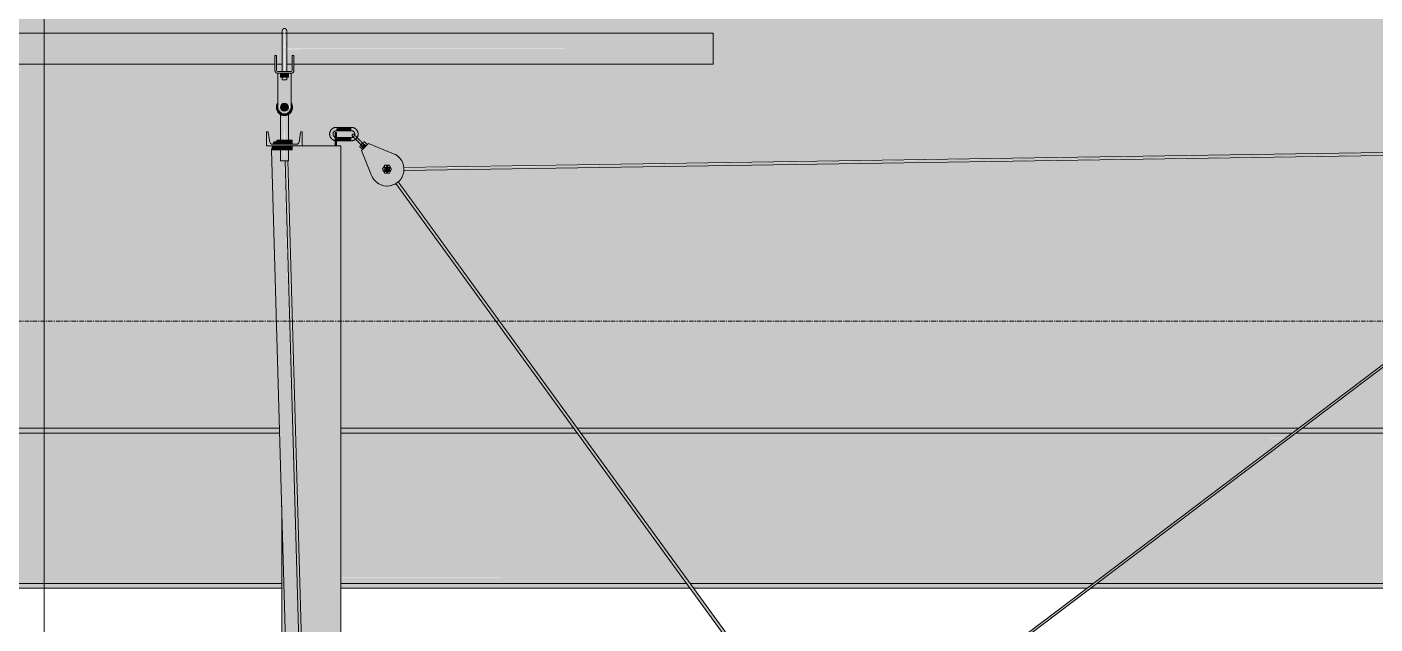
# Model space of a CAD drawing. Header units: inches. Extents: x 21380 to 98133, y -290 to 853.
# Drawn here: x 31566.1 to 31717, y 227.8 to 294.7 of the extents above; entities that cross this region are included whole.
import ezdxf

# ---------------------------------------------------------------- set-up
doc = ezdxf.new("R2010")
doc.units = ezdxf.units.IN
doc.header["$MEASUREMENT"] = 0
doc.linetypes.add('Grid Line 1_2_', pattern=[0.875, 0.5, -0.125, 0.125, -0.125])
for name, color, linetype, lineweight in [('A-FLOR-LEVL', 51, 'Continuous', 9), ('G-ANNO-SYMB', 111, 'Continuous', 9), ('I-WALL', 2, 'Continuous', 9), ('Q-SPCQ', 91, 'Continuous', 9), ('S-BEAM', 12, 'Continuous', 9)]:
    doc.layers.add(name, color=color, linetype=linetype, lineweight=lineweight)

# ---------------------------------------------------------------- blocks, each defined once
blk = doc.blocks.new('Basketball_Backstop-Performance_Sports_Systems-3103-Ceiling_Hung - 27_-0_ to 27_-11 7_8_-652462-Building Section - North_South looking East _ Fitness Center')
at = {"layer": 'Q-SPCQ'}
h = blk.add_hatch(color=256, dxfattribs=at)
h.paths.add_polyline_path([(21239.25, 292.25), (21239.43, 292.57), (21239.36, 292.54), (21239.3, 292.39)], flags=0)
h.paths.add_polyline_path([(21239.21, 292.25), (21239.43, 292.73), (21239.43, 294.44), (21239.21, 294.1), (21239.21, 293.79), (21239.22, 292.57)], flags=0)
h = blk.add_hatch(color=256, dxfattribs=at)
h.paths.add_polyline_path([(21239.43, 292.73), (21239.5, 292.4), (21239.5, 292.54), (21239.49, 292.57)], flags=0)
h.paths.add_polyline_path([(21239.64, 292.25), (21239.59, 294.3), (21239.43, 294.44), (21239.5, 292.57), (21239.61, 292.34)], flags=0)
h = blk.add_hatch(color=256, dxfattribs=at)
h.paths.add_polyline_path([(21239.6, 292.25), (21239.42, 292.48), (21239.3, 292.25), (21239.55, 292.25)], flags=0)
h.paths.add_polyline_path([(21286.16, 292.25), (21287.43, 292.25), (21287.43, 294), (21239.65, 293.94), (21239.65, 293.53), (21239.67, 292.25), (21281.32, 292.25)], flags=0)
h.paths.add_polyline_path([(21239.21, 292.25), (21239.25, 292.25), (21239.25, 292.34)], flags=0)
h.paths.add_polyline_path([(21218.37, 292.25), (21239.21, 292.25), (21239.21, 294), (21191.43, 293.94), (21191.43, 292.25), (21213.53, 292.25)], flags=0)
h = blk.add_hatch(color=256, dxfattribs=at)
h.paths.add_polyline_path([(21287.43, 290.5), (21287.43, 292.25), (21239.67, 292.19), (21239.67, 290.5), (21240.3, 290.56), (21240.3, 291), (21240.49, 291), (21240.49, 290.5), (21271.63, 290.5)], flags=0)
h.paths.add_polyline_path([(21232.9, 290.5), (21238.37, 290.56), (21238.37, 291), (21238.55, 291), (21238.55, 290.5), (21239.19, 290.56), (21239.19, 292.25), (21191.43, 292.25), (21191.43, 290.5), (21213.53, 290.5)], flags=0)
h = blk.add_hatch(color=256, dxfattribs=at)
h.paths.add_polyline_path([(21239.36, 288.75), (21239.43, 288.75), (21239.36, 289.06), (21239.19, 289.06), (21239.25, 288.75), (21239.3, 288.75)], flags=0)
h.paths.add_polyline_path([(21239.29, 289.69), (21239.43, 289.69), (21239.36, 292.25), (21239.19, 292.25), (21239.25, 289.69)], flags=0)
h = blk.add_hatch(color=256, dxfattribs=at)
h.paths.add_polyline_path([(21239.49, 288.75), (21239.67, 288.75), (21239.6, 289.06), (21239.43, 289.06), (21239.43, 288.75)], flags=0)
h.paths.add_polyline_path([(21239.57, 289.69), (21239.67, 289.69), (21239.6, 292.25), (21239.43, 292.25), (21239.51, 289.69), (21239.55, 289.69)], flags=0)
h = blk.add_hatch(color=256, dxfattribs=at)
h.paths.add_polyline_path([(21238.68, 289.5), (21240.18, 289.5), (21240.18, 289.69), (21238.68, 289.69)], flags=0)
h.paths.add_polyline_path([(21238.55, 289.81), (21238.55, 291), (21238.37, 291), (21238.37, 289.81)], flags=0)
h.paths.add_polyline_path([(21240.49, 289.81), (21240.49, 291), (21240.3, 291), (21240.3, 289.81)], flags=0)
h = blk.add_hatch(color=256, dxfattribs=at)
h.paths.add_polyline_path([(21239.43, 284.94), (21239.8, 285.04), (21240.1, 285.37), (21240.16, 285.69), (21239.81, 285.69), (21239.73, 285.39), (21239.53, 285.29), (21239.27, 285.31), (21239.01, 285.69), (21238.95, 285.73), (21238.68, 285.69), (21238.78, 285.31), (21239.05, 285.04), (21239.23, 284.96)], flags=0)
h.paths.add_polyline_path([(21238.68, 285.69), (21239.07, 285.91), (21239.26, 286.07), (21239.6, 286.07), (21240.18, 285.69), (21240.18, 289.5), (21239.87, 289.5), (21239.87, 289.06), (21239.67, 289.06), (21239.6, 288.75), (21239.19, 288.75), (21239.19, 289.06), (21238.99, 289.06), (21238.99, 289.5), (21238.68, 289.5), (21238.68, 286.47)], flags=0)
for points in [[(21239.43, 289.06), (21239.43, 289.5), (21238.99, 289.5), (21238.99, 289.06)], [(21239.43, 289.06), (21239.87, 289.06), (21239.87, 289.5), (21239.43, 289.5)], [(21239.43, 284.75), (21239.88, 284.87), (21240.21, 285.2), (21240.33, 285.69), (21240.21, 286.11), (21240.18, 286.07), (21240.12, 285.42), (21239.94, 285.14), (21239.57, 284.96), (21239.23, 284.96), (21238.9, 285.16), (21238.7, 285.49), (21238.64, 286.11), (21238.53, 285.61), (21238.64, 285.2), (21238.97, 284.87), (21239.36, 284.76)], [(21239.31, 285.26), (21239.65, 285.31), (21239.81, 285.47), (21239.81, 285.91), (21239.54, 286.11), (21239.12, 286), (21239.01, 285.8), (21239.01, 285.57)], [(21245.24, 281.37), (21245.24, 282.87), (21245.12, 282.87), (21245.12, 281.37)], [(21246.93, 283.07), (21246.93, 283.43), (21245.24, 283.34), (21245.24, 283.07)], [(21246.93, 281.94), (21246.93, 282.31), (21245.24, 282.22), (21245.24, 281.94)], [(21242.58, 152.54), (21243.14, 152.54), (21239.43, 279.69), (21238.99, 279.69), (21238.99, 280.92), (21237.98, 280.92), (21241.64, 152.54)], [(21238.99, 281.55), (21238.99, 281.99), (21238.56, 281.99), (21238.56, 281.55)], [(21238.99, 280.94), (21238.99, 281.37), (21238.56, 281.37), (21238.56, 280.94)], [(21238.99, 281.55), (21239.86, 281.58), (21239.86, 281.99), (21238.99, 281.99), (21238.99, 281.58)], [(21238.99, 280.94), (21239.86, 280.94), (21239.86, 281.37), (21238.99, 281.37)], [(21239.86, 281.55), (21240.29, 281.58), (21240.29, 281.99), (21239.86, 281.99), (21239.86, 281.58)], [(21240.29, 280.94), (21240.29, 281.37), (21239.86, 281.37), (21239.86, 280.94)], [(21248.27, 281.04), (21248.45, 281.22), (21248.06, 281.53), (21247.91, 281.39), (21248.21, 281.09)], [(21248.45, 281.22), (21248.64, 281.41), (21248.23, 281.71), (21248.1, 281.58)], [(21243.14, 152.54), (21243.16, 152.63), (21243.08, 164.37), (21239.71, 279.69), (21239.51, 279.69), (21243.08, 154.6)], [(21251.05, 278.53), (21251.14, 278.62), (21251.06, 278.94), (21250.86, 278.99), (21250.68, 278.75), (21250.8, 278.53)]]:
    blk.add_hatch(color=256, dxfattribs=at).paths.add_polyline_path(points, flags=0)
h = blk.add_hatch(color=256, dxfattribs=at)
h.paths.add_polyline_path([(21239.43, 279.69), (21239.34, 280.94), (21238.99, 280.94), (21239.05, 279.69), (21239.31, 279.69)], flags=0)
h.paths.add_polyline_path([(21239.24, 281.99), (21239.43, 281.99), (21239.43, 284.75), (21239, 284.78), (21239.05, 281.99), (21239.18, 281.99)], flags=0)
h = blk.add_hatch(color=256, dxfattribs=at)
h.paths.add_polyline_path([(21239.87, 279.69), (21239.81, 280.94), (21239.43, 280.94), (21239.43, 279.69), (21239.86, 279.69)], flags=0)
h.paths.add_polyline_path([(21239.72, 281.99), (21239.86, 281.99), (21239.81, 284.83), (21239.43, 284.75), (21239.49, 281.99), (21239.68, 281.99)], flags=0)
h = blk.add_hatch(color=256, dxfattribs=at)
h.paths.add_polyline_path([(21241.43, 281.37), (21241.43, 282.95), (21241.24, 282.88), (21241.07, 281.79), (21241.25, 281.58)], flags=0)
h.paths.add_polyline_path([(21241.43, 281.37), (21241.02, 281.67), (21241.05, 281.58)], flags=0)
h.paths.add_polyline_path([(21237.43, 281.37), (21237.78, 281.79), (21237.62, 282.88), (21237.43, 282.95), (21237.43, 281.58)], flags=0)
h.paths.add_polyline_path([(21237.43, 281.37), (21237.83, 281.67), (21237.74, 281.67), (21237.65, 281.58)], flags=0)
h.paths.add_polyline_path([(21241.43, 281.37), (21240.79, 281.55), (21238.06, 281.55), (21237.74, 281.37)], flags=0)
h = blk.add_hatch(color=256, dxfattribs=at)
h.paths.add_polyline_path([(21238.56, 280.92), (21238.56, 280.94), (21238.56, 281.37), (21238.1, 281.37), (21237.98, 280.92)], flags=0)
h.paths.add_polyline_path([(21238.56, 281.55), (21238.56, 281.83), (21238.23, 281.83), (21238.15, 281.55)], flags=0)
h = blk.add_hatch(color=256, dxfattribs=at)
h.paths.add_polyline_path([(21241.94, 116), (21242.43, 116), (21242.41, 119.78), (21239.38, 119.81), (21239.23, 119.81), (21239.12, 119.79), (21239.12, 116), (21241.64, 116)], flags=0)
h.paths.add_polyline_path([(21241.94, 120), (21242.43, 120.12), (21242.41, 120.17), (21242.12, 120.06)], flags=0)
h.paths.add_polyline_path([(21242.43, 119.82), (21242.41, 119.94), (21242.28, 119.87), (21242.41, 119.83)], flags=0)
h.paths.add_polyline_path([(21239.35, 120.17), (21240.34, 120.21), (21241.94, 120.21), (21242.43, 120.25), (21242.36, 128.75), (21239.12, 128.75), (21239.12, 128.31), (21239.8, 128.31), (21239.8, 128.12), (21239.12, 128.12), (21239.12, 120.21), (21239.4, 120.19)], flags=0)
h.paths.add_polyline_path([(21241.51, 129.25), (21242.43, 129.25), (21242.43, 135.47), (21239.38, 135.5), (21239.21, 135.5), (21239.12, 135.48), (21239.12, 129.87), (21239.8, 129.87), (21239.8, 129.69), (21239.12, 129.69), (21239.12, 129.25), (21240.77, 129.25)], flags=0)
h.paths.add_polyline_path([(21242.43, 135.51), (21242.43, 135.62), (21242.12, 135.62), (21242.33, 135.55)], flags=0)
h.paths.add_polyline_path([(21241.94, 135.69), (21242.43, 135.81), (21242.43, 135.86), (21242.12, 135.75)], flags=0)
h.paths.add_polyline_path([(21239.35, 135.86), (21240.34, 135.9), (21241.94, 135.9), (21242.43, 135.94), (21242.43, 152.54), (21241.64, 152.54), (21241.35, 161.79), (21240.58, 161.75), (21239.12, 161.79), (21239.12, 135.89), (21239.4, 135.88)], flags=0)
h.paths.add_polyline_path([(21239.35, 162.17), (21240.34, 162.21), (21241.36, 162.25), (21239.56, 224.12), (21239.12, 224.12), (21239.2, 162.21), (21239.4, 162.19)], flags=0)
h.paths.add_polyline_path([(21242.43, 187.19), (21242.43, 224.75), (21241.36, 224.75), (21242.38, 188.79)], flags=0)
h.paths.add_polyline_path([(21239.15, 224.31), (21239.59, 224.31), (21239.56, 224.75), (21239.12, 224.75), (21239.12, 224.31)], flags=0)
h.paths.add_polyline_path([(21239.47, 225.25), (21239.57, 225.25), (21239.47, 225.69), (21239.12, 225.69), (21239.15, 225.25), (21239.34, 225.25)], flags=0)
h.paths.add_polyline_path([(21241.86, 225.25), (21242.43, 225.25), (21242.43, 281.37), (21240.29, 281.37), (21240.29, 280.94), (21239.86, 280.92), (21239.87, 276.7), (21241.34, 225.25), (21241.57, 225.25)], flags=0)
h.paths.add_polyline_path([(21239.23, 225.87), (21239.55, 225.87), (21239.12, 241.02), (21239.15, 225.87)], flags=0)
h = blk.add_hatch(color=256, dxfattribs=at)
h.paths.add_polyline_path([(21244.77, 116), (21245.74, 116), (21245.74, 119.12), (21245.05, 119.12), (21245.05, 119.31), (21245.74, 119.31), (21245.74, 119.75), (21242.43, 119.75), (21242.43, 116), (21244.08, 116)], flags=0)
h.paths.add_polyline_path([(21245.3, 120.25), (21245.74, 120.25), (21245.74, 120.69), (21245.05, 120.69), (21245.05, 120.87), (21245.74, 120.87), (21245.73, 128.8), (21245.35, 128.77), (21245.07, 128.75), (21242.43, 128.75), (21242.43, 120.25), (21245.28, 120.25)], flags=0)
h.paths.add_polyline_path([(21242.43, 128.82), (21242.58, 128.96), (21242.43, 128.87)], flags=0)
h.paths.add_polyline_path([(21242.92, 129), (21242.43, 129.12), (21242.43, 129.06), (21242.58, 129.04)], flags=0)
h.paths.add_polyline_path([(21245.5, 129.17), (21245.63, 129.22), (21245.74, 129.25), (21245.73, 134.81), (21245.05, 134.81), (21245.05, 135), (21245.74, 135.06), (21245.73, 135.44), (21242.43, 135.44), (21242.43, 129.18), (21244.08, 129.23), (21245.37, 129.19)], flags=0)
h.paths.add_polyline_path([(21244.77, 135.94), (21245.74, 135.94), (21245.73, 136.37), (21245.05, 136.37), (21245.05, 136.56), (21245.74, 136.56), (21245.71, 161.12), (21245.05, 161.12), (21245.05, 161.31), (21245.74, 161.31), (21245.71, 161.75), (21243.15, 161.75), (21243.16, 159.48), (21243.1, 152.54), (21242.43, 152.54), (21242.43, 135.94), (21244.69, 135.94)], flags=0)
h.paths.add_polyline_path([(21243.14, 162.25), (21245.74, 162.25), (21245.71, 162.69), (21245.05, 162.69), (21245.05, 162.87), (21245.74, 162.87), (21245.67, 224.81), (21245.35, 224.77), (21245.07, 224.75), (21242.43, 224.75), (21242.43, 187.19), (21243.14, 162.38)], flags=0)
h.paths.add_polyline_path([(21242.43, 224.82), (21242.58, 224.96), (21242.43, 224.87)], flags=0)
h.paths.add_polyline_path([(21242.92, 225), (21242.43, 225.12), (21242.43, 225.06), (21242.72, 225.03)], flags=0)
h.paths.add_polyline_path([(21245.5, 225.17), (21245.63, 225.22), (21245.74, 225.25), (21245.74, 281.37), (21242.43, 281.37), (21242.43, 225.18), (21244.08, 225.23), (21245.41, 225.18)], flags=0)
h = blk.add_hatch(color=256, dxfattribs=at)
h.paths.add_polyline_path([(21251.02, 276.88), (21251.47, 276.96), (21251.89, 277.14), (21252.27, 277.44), (21252.54, 277.79), (21252.72, 278.21), (21252.8, 278.66), (21252.77, 279.12), (21252.62, 279.56), (21252.27, 280.05), (21252.04, 280.26), (21251.14, 280.69), (21248.81, 281.58), (21248.06, 280.83), (21249.42, 277.64), (21249.84, 277.23), (21250.12, 277.06), (21250.56, 276.91)], flags=0)
h.paths.add_polyline_path([(21250.68, 278.31), (21250.8, 278.5), (21250.7, 278.5), (21250.68, 278.39)], flags=0)
h.paths.add_polyline_path([(21250.68, 279.19), (21250.78, 278.99), (21250.83, 279.07), (21250.71, 279.16)], flags=0)
h.paths.add_polyline_path([(21251.43, 278.75), (21251.2, 278.82), (21251.26, 278.68), (21251.41, 278.74)], flags=0)
h.paths.add_polyline_path([(21251.18, 278.31), (21251.1, 278.53), (21251.06, 278.41), (21251.14, 278.34)], flags=0)
h.paths.add_polyline_path([(21250.68, 278.31), (21250.42, 278.75), (21250.71, 279.19), (21251.21, 279.14), (21251.39, 278.68), (21251.12, 278.31), (21250.7, 278.31)], flags=0)
h.paths.add_polyline_path([(21250.67, 278.64), (21250.67, 278.86), (21250.48, 278.73), (21250.62, 278.66)], flags=0)
h.paths.add_polyline_path([(21251.15, 278.92), (21251.12, 279.14), (21251.06, 279), (21251.14, 278.93)], flags=0)
h = blk.add_hatch(color=256, dxfattribs=at)
h.paths.add_polyline_path([(21252.79, 278.62), (21392.56, 280.83), (21392.55, 281.07), (21252.79, 278.86), (21252.79, 278.63)], flags=0)
h.paths.add_polyline_path([(21251.16, 278.63), (21251.2, 278.71), (21251.14, 278.91), (21251.12, 278.82), (21251.16, 278.64)], flags=0)
h.paths.add_polyline_path([(21394.17, 280.82), (21394.21, 280.89), (21394.17, 280.83)], flags=0)
h = blk.add_hatch(color=256, dxfattribs=at)
h.paths.add_polyline_path([(21301, 210.18), (21301.05, 210.3), (21300.99, 210.25), (21301, 210.18)], flags=0)
h.paths.add_polyline_path([(21302.36, 211.2), (21392.96, 279.79), (21392.8, 279.87), (21302.27, 211.34), (21302.36, 211.21)], flags=0)
h = blk.add_hatch(color=256, dxfattribs=at)
h.paths.add_polyline_path([(21251.06, 278.31), (21251.18, 278.31), (21250.93, 278.5), (21250.68, 278.31)], flags=0)
h.paths.add_polyline_path([(21250.68, 278.31), (21250.68, 278.64), (21250.47, 278.66)], flags=0)
h.paths.add_polyline_path([(21251.18, 278.31), (21251.43, 278.75), (21251.14, 278.62), (21251.15, 278.53)], flags=0)
h.paths.add_polyline_path([(21251.18, 279.19), (21250.74, 279.14), (21250.93, 279), (21251.12, 279.14)], flags=0)
h.paths.add_polyline_path([(21251.43, 278.75), (21251.18, 279.14), (21251.14, 278.87), (21251.32, 278.8)], flags=0)
h.paths.add_polyline_path([(21250.42, 278.75), (21250.71, 278.93), (21250.65, 279.14), (21250.56, 278.99)], flags=0)
h = blk.add_hatch(color=256, dxfattribs=at)
h.paths.add_polyline_path([(21300.58, 210.22), (21300.83, 210.4), (21300.6, 210.38), (21300.58, 210.23)], flags=0)
h.paths.add_polyline_path([(21298.61, 212.94), (21298.78, 213.03), (21298.91, 213.06), (21252.08, 277.29), (21251.92, 277.13), (21298.52, 213.06)], flags=0)
h.paths.add_polyline_path([(21250.96, 278.47), (21251.15, 278.58), (21251.07, 278.55), (21250.95, 278.53), (21250.96, 278.48)], flags=0)
for p, q in [((21239.32, 294), (21191.43, 294)), ((21287.43, 294), (21239.49, 294)), ((21287.43, 294), (21287.43, 292.25)), ((21238.55, 291.5), (21238.37, 291.5)), ((21238.37, 291), (21238.37, 291.5)), ((21238.37, 291.5), (21238.37, 291.37)), ((21238.55, 291.5), (21238.37, 291.5)), ((21238.37, 291.35), (21238.37, 291)), ((21238.55, 291.37), (21238.55, 291.5)), ((21238.55, 291.5), (21238.55, 291)), ((21238.55, 291), (21238.55, 291.35)), ((21239.18, 292.25), (21239.18, 289.69)), ((21239.68, 289.69), (21239.68, 292.25)), ((21240.49, 291.5), (21240.3, 291.5)), ((21240.3, 291), (21240.3, 291.5)), ((21240.3, 291.5), (21240.3, 291.37)), ((21240.49, 291.5), (21240.3, 291.5)), ((21240.3, 291.35), (21240.3, 291)), ((21240.49, 291.37), (21240.49, 291.5)), ((21240.49, 291.5), (21240.49, 291)), ((21240.49, 291), (21240.49, 291.35)), ((21287.43, 292.25), (21287.43, 290.5)), ((21191.43, 290.5), (21238.37, 290.5)), ((21238.37, 291), (21238.37, 289.81)), ((21238.55, 289.81), (21238.55, 291)), ((21238.55, 290.5), (21239.21, 290.5)), ((21239.18, 290.5), (21239.18, 289.69)), ((21239.18, 290.5), (21239.18, 289.69)), ((21239.18, 290.5), (21239.18, 289.69)), ((21239.64, 290.5), (21240.3, 290.5)), ((21239.68, 289.69), (21239.68, 290.5)), ((21239.68, 289.69), (21239.68, 290.5)), ((21239.68, 289.69), (21239.68, 290.5)), ((21240.3, 289.81), (21240.3, 291)), ((21240.49, 291), (21240.49, 289.81)), ((21240.49, 290.5), (21287.43, 290.5)), ((21240.18, 289.69), (21238.68, 289.69)), ((21238.68, 289.5), (21238.68, 285.69)), ((21238.68, 289.5), (21240.18, 289.5)), ((21238.99, 289.06), (21238.99, 289.5)), ((21239.43, 289.06), (21238.99, 289.06)), ((21239.18, 289.5), (21239.18, 288.75)), ((21239.43, 288.75), (21239.19, 288.75)), ((21239.43, 289.5), (21239.43, 289.06)), ((21239.87, 289.06), (21239.43, 289.06)), ((21239.67, 288.75), (21239.43, 288.75)), ((21239.68, 288.75), (21239.68, 289.5)), ((21239.87, 289.06), (21239.87, 289.5)), ((21240.18, 285.69), (21240.18, 289.5)), ((21238.99, 284.86), (21238.99, 281.99)), ((21238.99, 284.86), (21238.99, 281.99)), ((21239.87, 281.99), (21239.87, 284.86)), ((21239.87, 281.99), (21239.87, 284.86)), ((21237.53, 282.95), (21237.43, 282.95)), ((21237.43, 282.95), (21237.43, 281.37)), ((21237.78, 281.79), (21237.62, 282.88)), ((21241.24, 282.88), (21241.07, 281.79)), ((21241.43, 282.95), (21241.33, 282.95)), ((21241.43, 281.37), (21241.43, 282.95)), ((21245.12, 281.37), (21245.12, 282.87)), ((21245.24, 282.87), (21245.12, 282.87)), ((21246.93, 283.44), (21245.24, 283.44)), ((21245.24, 283.06), (21246.93, 283.06)), ((21245.24, 282.87), (21245.24, 281.37)), ((21246.93, 282.31), (21245.24, 282.31)), ((21237.43, 281.37), (21241.43, 281.37)), ((21238.1, 281.37), (21237.98, 280.92)), ((21237.98, 280.92), (21239.02, 280.92)), ((21237.98, 280.92), (21241.64, 152.54)), ((21240.79, 281.55), (21238.06, 281.55)), ((21238.23, 281.83), (21238.16, 281.58)), ((21238.56, 281.83), (21238.23, 281.83)), ((21238.56, 281.99), (21238.99, 281.99)), ((21238.56, 281.55), (21238.56, 281.99)), ((21238.56, 280.94), (21238.56, 281.37)), ((21238.99, 280.94), (21238.56, 280.94)), ((21238.99, 281.99), (21239.86, 281.99)), ((21238.99, 281.55), (21238.99, 281.99)), ((21238.99, 280.94), (21238.99, 281.37)), ((21238.99, 280.94), (21238.99, 279.69)), ((21239.86, 280.94), (21238.99, 280.94)), ((21239.86, 281.99), (21240.29, 281.99)), ((21239.86, 281.55), (21239.86, 281.99)), ((21239.86, 280.94), (21239.86, 281.37)), ((21240.29, 280.94), (21239.86, 280.94)), ((21239.87, 279.69), (21239.87, 280.94)), ((21240.29, 281.99), (21240.29, 281.55)), ((21240.29, 281.37), (21240.29, 280.94)), ((21241.42, 281.37), (21242.43, 281.37)), ((21242.43, 281.37), (21245.74, 281.37)), ((21245.24, 281.94), (21246.93, 281.94)), ((21245.74, 225.17), (21245.74, 281.37)), ((21247.83, 281.31), (21248.19, 280.96)), ((21247.91, 281.39), (21248.1, 281.58)), ((21248.06, 280.83), (21248.85, 281.62)), ((21248.06, 280.83), (21249.19, 278.04)), ((21248.1, 281.58), (21248.29, 281.77)), ((21248.72, 281.49), (21248.36, 281.84)), ((21251.64, 280.49), (21248.85, 281.62)), ((21392.57, 281.07), (21252.78, 278.93)), ((21252.79, 278.62), (21392.57, 280.75)), ((21239.43, 279.69), (21238.99, 279.69)), ((21239.87, 279.69), (21239.43, 279.69)), ((21243.14, 152.54), (21239.51, 279.69)), ((21243.14, 162.24), (21239.79, 279.69)), ((21392.87, 279.91), (21302.22, 211.41)), ((21302.36, 211.2), (21393.02, 279.72)), ((21250.68, 279.19), (21250.42, 278.75)), ((21250.42, 278.75), (21250.68, 278.31)), ((21251.18, 279.19), (21250.68, 279.19)), ((21250.68, 278.31), (21251.18, 278.31)), ((21250.8, 278.9), (21250.71, 278.9)), ((21251.43, 278.75), (21251.18, 279.19)), ((21251.18, 278.31), (21251.43, 278.75)), ((21251.9, 277.15), (21298.61, 212.94)), ((21298.98, 212.95), (21252.15, 277.34)), ((21239.12, 241.02), (21239.12, 225.87))]:
    blk.add_line(p, q, dxfattribs=at)
at = {"layer": 'Q-SPCQ', "flags": 128}
for points in [[(21239.18, 294.25), (21239.18, 294.26), (21239.18, 294.27), (21239.18, 294.28), (21239.18, 294.29), (21239.18, 294.3), (21239.18, 294.31), (21239.19, 294.32), (21239.19, 294.33), (21239.19, 294.34), (21239.2, 294.35), (21239.2, 294.36), (21239.21, 294.37), (21239.21, 294.37), (21239.22, 294.38), (21239.22, 294.39), (21239.23, 294.4), (21239.23, 294.41), (21239.24, 294.41), (21239.25, 294.42), (21239.25, 294.43), (21239.26, 294.44), (21239.27, 294.44), (21239.28, 294.45), (21239.28, 294.45), (21239.29, 294.46), (21239.3, 294.47), (21239.31, 294.47), (21239.32, 294.48), (21239.33, 294.48), (21239.34, 294.48), (21239.35, 294.49), (21239.36, 294.49), (21239.37, 294.49), (21239.38, 294.49), (21239.39, 294.5), (21239.4, 294.5), (21239.41, 294.5), (21239.42, 294.5), (21239.43, 294.5), (21239.43, 294.5)], [(21239.18, 294.25), (21239.18, 294.26), (21239.18, 294.27), (21239.18, 294.28), (21239.18, 294.29), (21239.18, 294.3), (21239.18, 294.31), (21239.19, 294.32), (21239.19, 294.33), (21239.19, 294.34), (21239.2, 294.35), (21239.2, 294.36), (21239.21, 294.37), (21239.21, 294.37), (21239.22, 294.38), (21239.22, 294.39), (21239.23, 294.4), (21239.23, 294.41), (21239.24, 294.41), (21239.25, 294.42), (21239.25, 294.43), (21239.26, 294.44), (21239.27, 294.44), (21239.28, 294.45), (21239.28, 294.45), (21239.29, 294.46), (21239.3, 294.47), (21239.31, 294.47), (21239.32, 294.48), (21239.33, 294.48), (21239.34, 294.48), (21239.35, 294.49), (21239.36, 294.49), (21239.37, 294.49), (21239.38, 294.49), (21239.39, 294.5), (21239.4, 294.5), (21239.41, 294.5), (21239.42, 294.5), (21239.43, 294.5), (21239.43, 294.5)], [(21239.43, 294.5), (21239.44, 294.5), (21239.45, 294.5), (21239.46, 294.5), (21239.47, 294.5), (21239.48, 294.5), (21239.49, 294.49), (21239.5, 294.49), (21239.51, 294.49), (21239.52, 294.48), (21239.53, 294.48), (21239.53, 294.48), (21239.54, 294.47), (21239.55, 294.47), (21239.56, 294.46), (21239.57, 294.46), (21239.58, 294.45), (21239.59, 294.44), (21239.59, 294.44), (21239.6, 294.43), (21239.61, 294.42), (21239.61, 294.42), (21239.62, 294.41), (21239.63, 294.4), (21239.63, 294.39), (21239.64, 294.39), (21239.64, 294.38), (21239.65, 294.37), (21239.65, 294.36), (21239.66, 294.35), (21239.66, 294.34), (21239.66, 294.33), (21239.67, 294.32), (21239.67, 294.31), (21239.67, 294.3), (21239.67, 294.29), (21239.68, 294.28), (21239.68, 294.27), (21239.68, 294.26), (21239.68, 294.25), (21239.68, 294.25)], [(21239.43, 294.5), (21239.44, 294.5), (21239.45, 294.5), (21239.46, 294.5), (21239.47, 294.5), (21239.48, 294.5), (21239.49, 294.49), (21239.5, 294.49), (21239.51, 294.49), (21239.52, 294.48), (21239.53, 294.48), (21239.53, 294.48), (21239.54, 294.47), (21239.55, 294.47), (21239.56, 294.46), (21239.57, 294.46), (21239.58, 294.45), (21239.59, 294.44), (21239.59, 294.44), (21239.6, 294.43), (21239.61, 294.42), (21239.61, 294.42), (21239.62, 294.41), (21239.63, 294.4), (21239.63, 294.39), (21239.64, 294.39), (21239.64, 294.38), (21239.65, 294.37), (21239.65, 294.36), (21239.66, 294.35), (21239.66, 294.34), (21239.66, 294.33), (21239.67, 294.32), (21239.67, 294.31), (21239.67, 294.3), (21239.67, 294.29), (21239.68, 294.28), (21239.68, 294.27), (21239.68, 294.26), (21239.68, 294.25), (21239.68, 294.25)], [(21239.18, 294.23), (21239.18, 294.24), (21239.18, 294.25), (21239.18, 294.25)], [(21239.18, 294.25), (21239.18, 294.25), (21239.18, 294.24), (21239.18, 294.24)], [(21239.18, 293.97), (21239.18, 294.01), (21239.18, 294.05), (21239.18, 294.08), (21239.18, 294.11), (21239.18, 294.14), (21239.18, 294.17), (21239.18, 294.19), (21239.18, 294.21), (21239.18, 294.22), (21239.18, 294.23), (21239.18, 294.24), (21239.18, 294.25), (21239.18, 294.25)], [(21239.18, 294.25), (21239.18, 294.25), (21239.18, 294.24), (21239.18, 294.24), (21239.18, 294.22), (21239.18, 294.21), (21239.18, 294.19), (21239.18, 294.17), (21239.18, 294.15), (21239.18, 294.12), (21239.18, 294.09), (21239.18, 294.06), (21239.18, 294.02), (21239.18, 293.99), (21239.18, 293.94), (21239.18, 293.9), (21239.18, 293.85), (21239.18, 293.81), (21239.18, 293.75), (21239.18, 293.7), (21239.18, 293.64), (21239.18, 293.58), (21239.18, 293.52), (21239.18, 293.46), (21239.18, 293.4), (21239.18, 293.33), (21239.18, 293.26), (21239.18, 293.19), (21239.18, 293.12), (21239.18, 293.05), (21239.18, 292.97), (21239.18, 292.9), (21239.18, 292.82), (21239.18, 292.75), (21239.18, 292.67), (21239.18, 292.59), (21239.18, 292.51), (21239.18, 292.43), (21239.18, 292.35), (21239.18, 292.27), (21239.18, 292.25)], [(21239.18, 294.01), (21239.18, 294.05), (21239.18, 294.08)], [(21239.18, 294.06), (21239.18, 294.02), (21239.18, 293.99)], [(21239.68, 294.23), (21239.68, 294.24), (21239.68, 294.25), (21239.68, 294.25)], [(21239.68, 294.25), (21239.68, 294.25), (21239.68, 294.24), (21239.68, 294.24)], [(21239.68, 292.25), (21239.68, 292.33), (21239.68, 292.41), (21239.68, 292.49), (21239.68, 292.57), (21239.68, 292.65), (21239.68, 292.73), (21239.68, 292.8), (21239.68, 292.88), (21239.68, 292.95), (21239.68, 293.03), (21239.68, 293.1), (21239.68, 293.17), (21239.68, 293.24), (21239.68, 293.31), (21239.68, 293.38), (21239.68, 293.44), (21239.68, 293.51), (21239.68, 293.57), (21239.68, 293.63), (21239.68, 293.68), (21239.68, 293.74), (21239.68, 293.79), (21239.68, 293.84), (21239.68, 293.89), (21239.68, 293.93), (21239.68, 293.97), (21239.68, 294.01), (21239.68, 294.05), (21239.68, 294.08), (21239.68, 294.11), (21239.68, 294.14), (21239.68, 294.17), (21239.68, 294.19), (21239.68, 294.21), (21239.68, 294.22), (21239.68, 294.23), (21239.68, 294.24), (21239.68, 294.25), (21239.68, 294.25)], [(21239.68, 294.25), (21239.68, 294.25), (21239.68, 294.24), (21239.68, 294.24), (21239.68, 294.22), (21239.68, 294.21), (21239.68, 294.19), (21239.68, 294.17), (21239.68, 294.15), (21239.68, 294.12), (21239.68, 294.09), (21239.68, 294.06), (21239.68, 294.02), (21239.68, 293.99)], [(21239.68, 294.01), (21239.68, 294.05), (21239.68, 294.08)], [(21239.68, 294.06), (21239.68, 294.02), (21239.68, 293.99)], [(21245.24, 283.44), (21245.21, 283.44), (21245.18, 283.44), (21245.15, 283.43), (21245.12, 283.43), (21245.09, 283.42), (21245.06, 283.42), (21245.03, 283.41), (21245, 283.4), (21244.98, 283.39), (21244.95, 283.38), (21244.92, 283.37), (21244.89, 283.35), (21244.87, 283.34), (21244.84, 283.32), (21244.82, 283.31), (21244.79, 283.29), (21244.77, 283.27), (21244.75, 283.25), (21244.72, 283.23), (21244.7, 283.21), (21244.68, 283.19), (21244.66, 283.17), (21244.64, 283.14), (21244.63, 283.12), (21244.61, 283.09), (21244.59, 283.07), (21244.58, 283.04), (21244.57, 283.01), (21244.55, 282.99), (21244.54, 282.96), (21244.53, 282.93), (21244.52, 282.9), (21244.51, 282.87), (21244.51, 282.84), (21244.5, 282.81), (21244.5, 282.79), (21244.49, 282.76), (21244.49, 282.73), (21244.49, 282.7), (21244.49, 282.69)], [(21244.49, 282.69), (21244.49, 282.66), (21244.49, 282.63), (21244.5, 282.6), (21244.5, 282.57), (21244.51, 282.54), (21244.51, 282.51), (21244.52, 282.48), (21244.53, 282.45), (21244.54, 282.42), (21244.55, 282.4), (21244.56, 282.37), (21244.58, 282.34), (21244.59, 282.31), (21244.6, 282.29), (21244.62, 282.26), (21244.64, 282.24), (21244.66, 282.22), (21244.68, 282.19), (21244.7, 282.17), (21244.72, 282.15), (21244.74, 282.13), (21244.76, 282.11), (21244.79, 282.09), (21244.81, 282.07), (21244.84, 282.06), (21244.86, 282.04), (21244.89, 282.03), (21244.91, 282.01), (21244.94, 282), (21244.97, 281.99), (21245, 281.98), (21245.03, 281.97), (21245.05, 281.96), (21245.08, 281.95), (21245.11, 281.95)], [(21244.87, 282.69), (21244.87, 282.7), (21244.87, 282.72), (21244.87, 282.73), (21244.87, 282.75), (21244.87, 282.76), (21244.88, 282.78), (21244.88, 282.79), (21244.88, 282.81), (21244.89, 282.82), (21244.89, 282.83), (21244.9, 282.85), (21244.91, 282.86), (21244.91, 282.87), (21244.92, 282.89), (21244.93, 282.9), (21244.94, 282.91), (21244.95, 282.92), (21244.96, 282.93), (21244.97, 282.95), (21244.98, 282.96), (21244.99, 282.97), (21245, 282.98), (21245.01, 282.99), (21245.03, 282.99), (21245.04, 283), (21245.05, 283.01), (21245.06, 283.02), (21245.08, 283.03), (21245.09, 283.03), (21245.1, 283.04), (21245.12, 283.04), (21245.13, 283.05), (21245.15, 283.05), (21245.16, 283.05), (21245.18, 283.06), (21245.19, 283.06), (21245.21, 283.06), (21245.22, 283.06), (21245.24, 283.06), (21245.24, 283.06)], [(21245.11, 282.34), (21245.09, 282.34), (21245.08, 282.35), (21245.07, 282.35), (21245.05, 282.36), (21245.04, 282.37), (21245.03, 282.38), (21245.02, 282.39), (21245, 282.4), (21244.99, 282.41), (21244.98, 282.42), (21244.97, 282.43), (21244.96, 282.44), (21244.95, 282.45), (21244.94, 282.46), (21244.93, 282.47), (21244.92, 282.48), (21244.92, 282.5), (21244.91, 282.51), (21244.9, 282.52), (21244.9, 282.54), (21244.89, 282.55), (21244.89, 282.57), (21244.88, 282.58), (21244.88, 282.59), (21244.87, 282.61), (21244.87, 282.62), (21244.87, 282.64), (21244.87, 282.65), (21244.87, 282.67), (21244.87, 282.68), (21244.87, 282.69)], [(21247.68, 282.69), (21247.68, 282.72), (21247.68, 282.75), (21247.67, 282.78), (21247.67, 282.81), (21247.66, 282.84), (21247.66, 282.87), (21247.65, 282.89), (21247.64, 282.92), (21247.63, 282.95), (21247.62, 282.98), (21247.61, 283.01), (21247.59, 283.03), (21247.58, 283.06), (21247.56, 283.09), (21247.55, 283.11), (21247.53, 283.14), (21247.51, 283.16), (21247.49, 283.18), (21247.47, 283.2), (21247.45, 283.23), (21247.43, 283.25), (21247.41, 283.27), (21247.38, 283.28), (21247.36, 283.3), (21247.33, 283.32), (21247.31, 283.33), (21247.28, 283.35), (21247.25, 283.36), (21247.23, 283.38), (21247.2, 283.39), (21247.17, 283.4), (21247.14, 283.41), (21247.11, 283.41), (21247.08, 283.42), (21247.06, 283.43), (21247.03, 283.43), (21247, 283.43), (21246.97, 283.44), (21246.94, 283.44), (21246.93, 283.44)], [(21246.93, 283.06), (21246.94, 283.06), (21246.96, 283.06), (21246.97, 283.06), (21246.99, 283.06), (21247, 283.06), (21247.02, 283.05), (21247.03, 283.05), (21247.05, 283.04), (21247.06, 283.04), (21247.07, 283.03), (21247.09, 283.03), (21247.1, 283.02), (21247.11, 283.01), (21247.13, 283.01), (21247.14, 283), (21247.15, 282.99), (21247.16, 282.98), (21247.18, 282.97), (21247.19, 282.96), (21247.2, 282.95), (21247.21, 282.94), (21247.22, 282.93), (21247.23, 282.91), (21247.24, 282.9), (21247.24, 282.89), (21247.25, 282.88), (21247.26, 282.86), (21247.27, 282.85), (21247.27, 282.84), (21247.28, 282.82), (21247.28, 282.81), (21247.29, 282.8), (21247.29, 282.78), (21247.29, 282.77), (21247.3, 282.75), (21247.3, 282.74), (21247.3, 282.72), (21247.3, 282.71), (21247.3, 282.69), (21247.3, 282.69)], [(21246.93, 281.94), (21246.96, 281.94), (21246.99, 281.94), (21247.02, 281.94), (21247.05, 281.95), (21247.08, 281.95), (21247.11, 281.96), (21247.14, 281.97), (21247.16, 281.98), (21247.19, 281.99), (21247.22, 282), (21247.25, 282.01), (21247.27, 282.02), (21247.3, 282.04), (21247.33, 282.05), (21247.35, 282.07), (21247.38, 282.09), (21247.4, 282.1), (21247.42, 282.12), (21247.44, 282.14), (21247.47, 282.16), (21247.49, 282.19), (21247.51, 282.21), (21247.52, 282.23), (21247.54, 282.26), (21247.56, 282.28), (21247.57, 282.31), (21247.59, 282.33), (21247.6, 282.36), (21247.62, 282.39), (21247.63, 282.42), (21247.64, 282.44), (21247.65, 282.47), (21247.65, 282.5), (21247.66, 282.53), (21247.67, 282.56), (21247.67, 282.59), (21247.67, 282.62), (21247.68, 282.65), (21247.68, 282.68), (21247.68, 282.69)], [(21247.3, 282.69), (21247.3, 282.67), (21247.3, 282.66), (21247.3, 282.64), (21247.3, 282.63), (21247.3, 282.61), (21247.29, 282.6), (21247.29, 282.58), (21247.28, 282.57), (21247.28, 282.56), (21247.27, 282.54), (21247.27, 282.53), (21247.26, 282.51), (21247.25, 282.5), (21247.25, 282.49), (21247.24, 282.48), (21247.23, 282.46), (21247.22, 282.45), (21247.21, 282.44), (21247.2, 282.43), (21247.19, 282.42), (21247.18, 282.41), (21247.17, 282.4), (21247.15, 282.39), (21247.14, 282.38), (21247.13, 282.37), (21247.12, 282.36), (21247.1, 282.36), (21247.09, 282.35), (21247.08, 282.34), (21247.06, 282.34), (21247.05, 282.33), (21247.04, 282.33), (21247.02, 282.32), (21247.01, 282.32), (21246.99, 282.32), (21246.98, 282.32), (21246.96, 282.31), (21246.95, 282.31), (21246.93, 282.31), (21246.93, 282.31)], [(21247.04, 282.46), (21247.04, 282.47), (21247.03, 282.47), (21247.03, 282.47), (21247.03, 282.48), (21247.02, 282.48), (21247.02, 282.49), (21247.02, 282.49), (21247.02, 282.49), (21247.01, 282.5), (21247.01, 282.5), (21247.01, 282.51), (21247.01, 282.51), (21247.01, 282.52), (21247.01, 282.52), (21247, 282.53), (21247, 282.53), (21247, 282.54), (21247, 282.54), (21247, 282.55), (21247, 282.55), (21247, 282.56), (21247, 282.56), (21247, 282.57), (21247, 282.57), (21247, 282.58), (21247.01, 282.58), (21247.01, 282.59), (21247.01, 282.59), (21247.01, 282.6), (21247.01, 282.6), (21247.01, 282.61), (21247.02, 282.61), (21247.02, 282.61), (21247.02, 282.62), (21247.02, 282.62), (21247.03, 282.63), (21247.03, 282.63), (21247.03, 282.63), (21247.04, 282.64), (21247.04, 282.64)], [(21247.04, 282.64), (21247.04, 282.64), (21247.05, 282.65), (21247.05, 282.65), (21247.05, 282.65), (21247.06, 282.65), (21247.06, 282.66), (21247.07, 282.66), (21247.07, 282.66), (21247.08, 282.66), (21247.08, 282.67), (21247.08, 282.67), (21247.09, 282.67), (21247.09, 282.67), (21247.1, 282.67), (21247.1, 282.67), (21247.11, 282.67), (21247.11, 282.68), (21247.12, 282.68), (21247.12, 282.68), (21247.13, 282.68), (21247.13, 282.68), (21247.14, 282.68), (21247.14, 282.67), (21247.15, 282.67), (21247.15, 282.67), (21247.16, 282.67), (21247.16, 282.67), (21247.17, 282.67), (21247.17, 282.67), (21247.18, 282.67), (21247.18, 282.66), (21247.19, 282.66), (21247.19, 282.66), (21247.2, 282.66), (21247.2, 282.65), (21247.2, 282.65), (21247.21, 282.65), (21247.21, 282.64), (21247.21, 282.64), (21247.22, 282.64)], [(21247.57, 281.93), (21247.55, 281.95), (21247.53, 281.97), (21247.51, 282), (21247.48, 282.02), (21247.46, 282.04), (21247.44, 282.06), (21247.42, 282.08), (21247.4, 282.1), (21247.38, 282.12), (21247.36, 282.14), (21247.34, 282.16), (21247.32, 282.18), (21247.31, 282.2), (21247.29, 282.21), (21247.27, 282.23), (21247.25, 282.25), (21247.24, 282.27), (21247.22, 282.28), (21247.2, 282.3), (21247.19, 282.31), (21247.17, 282.33), (21247.16, 282.34), (21247.15, 282.35), (21247.13, 282.37), (21247.12, 282.38), (21247.11, 282.39), (21247.1, 282.4), (21247.09, 282.41), (21247.08, 282.42), (21247.07, 282.43), (21247.07, 282.43), (21247.06, 282.44), (21247.06, 282.45), (21247.05, 282.45), (21247.05, 282.45), (21247.04, 282.46), (21247.04, 282.46), (21247.04, 282.46), (21247.04, 282.46)], [(21247.04, 282.46), (21247.04, 282.46), (21247.04, 282.46), (21247.04, 282.46), (21247.05, 282.46), (21247.05, 282.45), (21247.05, 282.45), (21247.06, 282.44), (21247.07, 282.44), (21247.07, 282.43), (21247.08, 282.42), (21247.09, 282.41), (21247.1, 282.4), (21247.11, 282.39), (21247.12, 282.38), (21247.13, 282.37), (21247.14, 282.36), (21247.16, 282.34), (21247.17, 282.33), (21247.18, 282.32), (21247.2, 282.3), (21247.22, 282.29), (21247.23, 282.27), (21247.25, 282.25), (21247.26, 282.24), (21247.28, 282.22), (21247.3, 282.2), (21247.32, 282.18), (21247.34, 282.16), (21247.36, 282.14), (21247.38, 282.12), (21247.4, 282.1), (21247.42, 282.08), (21247.44, 282.06), (21247.46, 282.04), (21247.48, 282.02), (21247.5, 282), (21247.52, 281.98), (21247.54, 281.96), (21247.56, 281.94), (21247.57, 281.93)], [(21247.75, 282.11), (21247.72, 282.13), (21247.7, 282.15), (21247.68, 282.17), (21247.66, 282.19), (21247.64, 282.21), (21247.62, 282.23), (21247.6, 282.26), (21247.58, 282.28), (21247.56, 282.3), (21247.54, 282.32), (21247.52, 282.33), (21247.5, 282.35), (21247.48, 282.37), (21247.46, 282.39), (21247.45, 282.41), (21247.43, 282.43), (21247.41, 282.44), (21247.4, 282.46), (21247.38, 282.47), (21247.37, 282.49), (21247.35, 282.5), (21247.34, 282.52), (21247.32, 282.53), (21247.31, 282.54), (21247.3, 282.56), (21247.29, 282.57), (21247.28, 282.58), (21247.27, 282.59), (21247.26, 282.59), (21247.25, 282.6), (21247.24, 282.61), (21247.24, 282.62), (21247.23, 282.62), (21247.23, 282.63), (21247.22, 282.63), (21247.22, 282.63), (21247.22, 282.64), (21247.22, 282.64), (21247.22, 282.64)], [(21247.22, 282.64), (21247.22, 282.64), (21247.22, 282.64), (21247.22, 282.64), (21247.22, 282.63), (21247.23, 282.63), (21247.23, 282.62), (21247.24, 282.62), (21247.24, 282.61), (21247.25, 282.61), (21247.26, 282.6), (21247.27, 282.59), (21247.28, 282.58), (21247.29, 282.57), (21247.3, 282.56), (21247.31, 282.55), (21247.32, 282.53), (21247.33, 282.52), (21247.35, 282.51), (21247.36, 282.49), (21247.38, 282.48), (21247.39, 282.46), (21247.41, 282.45), (21247.42, 282.43), (21247.44, 282.41), (21247.46, 282.4), (21247.48, 282.38), (21247.5, 282.36), (21247.51, 282.34), (21247.53, 282.32), (21247.55, 282.3), (21247.57, 282.28), (21247.59, 282.26), (21247.61, 282.24), (21247.63, 282.22), (21247.66, 282.2), (21247.68, 282.18), (21247.7, 282.16), (21247.72, 282.14), (21247.74, 282.11), (21247.75, 282.11)], [(21247.57, 281.93), (21247.59, 281.91), (21247.61, 281.89), (21247.63, 281.87), (21247.65, 281.85), (21247.67, 281.83), (21247.7, 281.81), (21247.72, 281.79), (21247.74, 281.77), (21247.76, 281.75), (21247.78, 281.73), (21247.79, 281.71), (21247.81, 281.69), (21247.83, 281.67), (21247.85, 281.65), (21247.87, 281.63), (21247.89, 281.62), (21247.9, 281.6), (21247.92, 281.58), (21247.93, 281.57), (21247.95, 281.55), (21247.96, 281.54), (21247.98, 281.52), (21247.99, 281.51), (21248, 281.5), (21248.02, 281.49), (21248.03, 281.47), (21248.04, 281.46), (21248.05, 281.45), (21248.06, 281.45), (21248.06, 281.44), (21248.07, 281.43), (21248.08, 281.42), (21248.08, 281.42), (21248.09, 281.41), (21248.09, 281.41), (21248.09, 281.41), (21248.1, 281.4), (21248.1, 281.4), (21248.1, 281.4)], [(21247.99, 281.51), (21247.98, 281.52), (21247.97, 281.53), (21247.95, 281.55), (21247.94, 281.56), (21247.92, 281.58), (21247.91, 281.59), (21247.89, 281.61), (21247.87, 281.63), (21247.86, 281.65), (21247.84, 281.66), (21247.82, 281.68), (21247.8, 281.7), (21247.78, 281.72), (21247.76, 281.74), (21247.74, 281.76), (21247.72, 281.78), (21247.7, 281.8), (21247.68, 281.82), (21247.66, 281.84), (21247.64, 281.86), (21247.62, 281.88), (21247.6, 281.91), (21247.57, 281.93), (21247.57, 281.93)], [(21247.75, 282.11), (21247.77, 282.09), (21247.79, 282.07), (21247.81, 282.05), (21247.83, 282.02), (21247.85, 282), (21247.87, 281.98), (21247.89, 281.96), (21247.91, 281.94), (21247.93, 281.92), (21247.95, 281.9), (21247.97, 281.88), (21247.99, 281.86), (21248.01, 281.85), (21248.03, 281.83), (21248.05, 281.81), (21248.06, 281.79), (21248.08, 281.78), (21248.1, 281.76), (21248.11, 281.74), (21248.13, 281.73), (21248.14, 281.71), (21248.15, 281.7), (21248.17, 281.69)], [(21248.28, 281.58), (21248.28, 281.58), (21248.27, 281.58), (21248.27, 281.58), (21248.27, 281.59), (21248.27, 281.59), (21248.26, 281.59), (21248.26, 281.6), (21248.25, 281.61), (21248.24, 281.61), (21248.23, 281.62), (21248.23, 281.63), (21248.22, 281.64), (21248.21, 281.65), (21248.2, 281.66), (21248.18, 281.67), (21248.17, 281.68), (21248.16, 281.7), (21248.14, 281.71), (21248.13, 281.72), (21248.12, 281.74), (21248.1, 281.75), (21248.08, 281.77), (21248.07, 281.79), (21248.05, 281.8), (21248.03, 281.82), (21248.01, 281.84), (21248, 281.86), (21247.98, 281.88), (21247.96, 281.9), (21247.94, 281.92), (21247.92, 281.94), (21247.9, 281.96), (21247.88, 281.98), (21247.86, 282), (21247.84, 282.02), (21247.81, 282.04), (21247.79, 282.06), (21247.77, 282.08), (21247.75, 282.1), (21247.75, 282.11)], [(21248.1, 281.4), (21248.1, 281.4), (21248.1, 281.4), (21248.1, 281.41), (21248.09, 281.41), (21248.09, 281.41), (21248.08, 281.42), (21248.08, 281.42), (21248.07, 281.43), (21248.07, 281.44), (21248.06, 281.44), (21248.05, 281.45), (21248.04, 281.46), (21248.03, 281.47)], [(21248.28, 281.4), (21248.27, 281.4), (21248.27, 281.39), (21248.26, 281.39), (21248.26, 281.39), (21248.26, 281.39), (21248.25, 281.38), (21248.25, 281.38), (21248.24, 281.38), (21248.24, 281.38), (21248.23, 281.37), (21248.23, 281.37), (21248.23, 281.37), (21248.22, 281.37), (21248.22, 281.37), (21248.21, 281.37), (21248.21, 281.37), (21248.2, 281.37), (21248.2, 281.37), (21248.19, 281.37), (21248.19, 281.37), (21248.18, 281.37), (21248.18, 281.37), (21248.17, 281.37), (21248.17, 281.37), (21248.16, 281.37), (21248.16, 281.37), (21248.15, 281.37), (21248.15, 281.37), (21248.14, 281.37), (21248.14, 281.38), (21248.13, 281.38), (21248.13, 281.38), (21248.12, 281.38), (21248.12, 281.39), (21248.12, 281.39), (21248.11, 281.39), (21248.11, 281.39), (21248.1, 281.4), (21248.1, 281.4), (21248.1, 281.4)], [(21248.2, 281.65), (21248.21, 281.64), (21248.22, 281.63), (21248.23, 281.62), (21248.24, 281.61), (21248.25, 281.61), (21248.25, 281.6), (21248.26, 281.6), (21248.26, 281.59), (21248.27, 281.59), (21248.27, 281.58), (21248.27, 281.58), (21248.28, 281.58), (21248.28, 281.58)], [(21248.28, 281.58), (21248.28, 281.57), (21248.28, 281.57), (21248.29, 281.57), (21248.29, 281.56), (21248.29, 281.56), (21248.29, 281.55), (21248.3, 281.55), (21248.3, 281.55), (21248.3, 281.54), (21248.3, 281.54), (21248.31, 281.53), (21248.31, 281.53), (21248.31, 281.52), (21248.31, 281.52), (21248.31, 281.51), (21248.31, 281.51), (21248.31, 281.5), (21248.31, 281.5), (21248.31, 281.49), (21248.31, 281.49), (21248.31, 281.48), (21248.31, 281.48), (21248.31, 281.47), (21248.31, 281.47), (21248.31, 281.46), (21248.31, 281.46), (21248.31, 281.45), (21248.31, 281.45), (21248.3, 281.44), (21248.3, 281.44), (21248.3, 281.44), (21248.3, 281.43), (21248.3, 281.43), (21248.29, 281.42), (21248.29, 281.42), (21248.29, 281.41), (21248.28, 281.41), (21248.28, 281.41), (21248.28, 281.4), (21248.28, 281.4)]]:
    blk.add_lwpolyline(points, dxfattribs=at)
at = {"layer": 'Q-SPCQ'}
for centre, radius, start, end in [((21238.68, 289.81), 0.312, 180, 270), ((21238.68, 289.81), 0.312, 180, 270), ((21238.68, 289.81), 0.125, 180, 270), ((21238.68, 289.81), 0.125, 180, 270), ((21240.18, 289.81), 0.125, 270, 0), ((21240.18, 289.81), 0.312, 270, 0), ((21240.18, 289.81), 0.125, 270, 0), ((21240.18, 289.81), 0.312, 270, 0), ((21239.43, 285.66), 0.906, 150, 180), ((21239.43, 285.66), 0.906, 180, 0), ((21239.43, 285.69), 0.75, 180, 0), ((21239.43, 285.69), 0.438, 0, 180), ((21239.43, 285.69), 0.438, 180, 0), ((21239.43, 285.66), 0.906, 0, 35.3717), ((21237.53, 282.86), 0.09, 8.6582, 90), ((21241.33, 282.86), 0.09, 90, 171.3418), ((21238.06, 281.83), 0.28, 188.6582, 270), ((21240.79, 281.83), 0.28, 270, 351.3418), ((21250.93, 278.75), 1.88, 202.1972, 67.8028), ((21250.93, 278.75), 1.87, 60, 63.6555), ((21250.93, 278.75), 1.87, 45, 49.0296), ((21250.93, 278.75), 1.88, 30, 34.3763), ((21250.93, 278.75), 1.88, 15, 19.6774), ((21250.93, 278.75), 1.87, 206.3445, 210), ((21250.93, 278.75), 0.281, 165, 195), ((21250.93, 278.75), 0.25, 45, 225), ((21250.93, 278.75), 0.25, 120, 165), ((21250.93, 278.75), 0.281, 105, 135), ((21250.93, 278.75), 0.281, 225, 255), ((21250.93, 278.75), 0.25, 120, 135), ((21250.93, 278.75), 0.25, 225, 45), ((21250.93, 278.75), 0.25, 240, 270), ((21250.93, 278.75), 0.25, 240, 270), ((21250.93, 278.75), 0.25, 90, 105), ((21250.93, 278.75), 0.25, 75, 105), ((21250.93, 278.75), 0.25, 75, 90), ((21250.93, 278.75), 0.25, 270, 300), ((21250.93, 278.75), 0.281, 45, 75), ((21250.93, 278.75), 0.281, 285, 315), ((21250.93, 278.75), 0.25, 330, 30), ((21250.93, 278.75), 0.281, 345, 15), ((21250.93, 278.75), 1.88, 330, 334.4034), ((21250.93, 278.75), 1.88, 345, 349.9261), ((21250.93, 278.75), 1.88, 0, 4.8942), ((21250.93, 278.75), 1.87, 220.9704, 225), ((21250.93, 278.75), 1.88, 235.6237, 240), ((21250.93, 278.75), 1.88, 250.3226, 255), ((21250.93, 278.75), 1.88, 265.1058, 270), ((21250.93, 278.75), 1.88, 280.0739, 285), ((21250.93, 278.75), 1.88, 295.5966, 300)]:
    blk.add_arc(centre, radius, start, end, dxfattribs=at)
for points, knots in [([(21239.15, 284.79), (21239.14, 284.8), (21239.13, 284.8), (21239.11, 284.81), (21239.09, 284.81), (21239.07, 284.82), (21239.06, 284.83), (21239.05, 284.83), (21239.05, 284.83)], [0.2222222, 0.2222222, 0.2222222, 0.2222222, 0.2361111, 0.25, 0.2777778, 0.3055556, 0.3194444, 0.3333333, 0.3333333, 0.3333333, 0.3333333]), ([(21239.43, 284.75), (21239.4, 284.75), (21239.36, 284.75), (21239.31, 284.76), (21239.29, 284.76), (21239.28, 284.76)], [0, 0, 0, 0, 0.0555556, 0.0833333, 0.1111111, 0.1111111, 0.1111111, 0.1111111]), ([(21239.58, 284.76), (21239.57, 284.76), (21239.54, 284.76), (21239.49, 284.75), (21239.45, 284.75), (21239.43, 284.75)], [0.8888889, 0.8888889, 0.8888889, 0.8888889, 0.9166667, 0.9444444, 1, 1, 1, 1]), ([(21239.81, 284.83), (21239.8, 284.83), (21239.8, 284.83), (21239.78, 284.82), (21239.76, 284.81), (21239.74, 284.81), (21239.72, 284.8), (21239.71, 284.8), (21239.71, 284.79)], [0.6666667, 0.6666667, 0.6666667, 0.6666667, 0.6805556, 0.6944444, 0.7222222, 0.75, 0.7638889, 0.7777778, 0.7777778, 0.7777778, 0.7777778])]:
    blk.add_open_spline(points, degree=3, knots=knots, dxfattribs=at)
blk = doc.blocks.new('W-Wide Flange - W18X40-1530067-Building Section - North_South looking East _ Fitness Center')
at = {"layer": 'S-BEAM'}
h = blk.add_hatch(color=256, dxfattribs=at)
h.paths.add_polyline_path([(21189.31, 248.56), (21238.9, 248.56), (21238.88, 249.22), (21179.54, 249.2), (21179.46, 248.56), (21188.24, 248.56)], flags=0)
h.paths.add_polyline_path([(21349.1, 248.56), (21351.42, 248.59), (21352.26, 249.22), (21272.64, 249.17), (21273.08, 248.56), (21329.73, 248.56)], flags=0)
h.paths.add_polyline_path([(21272.69, 248.56), (21272.21, 249.22), (21245.74, 249.18), (21245.74, 248.56), (21271.63, 248.56)], flags=0)
h.paths.add_polyline_path([(21351.8, 248.56), (21381.05, 248.57), (21381.05, 249.22), (21352.57, 249.15), (21351.83, 248.59)], flags=0)
h = blk.add_hatch(color=256, dxfattribs=at)
h.paths.add_polyline_path([(21189.31, 249.22), (21238.88, 249.22), (21238.87, 249.75), (21179.6, 249.75), (21179.54, 249.22), (21188.24, 249.22)], flags=0)
h.paths.add_polyline_path([(21381.05, 249.22), (21381.05, 249.75), (21353.37, 249.75), (21352.67, 249.22), (21378.15, 249.22)], flags=0)
h.paths.add_polyline_path([(21352.26, 249.22), (21352.95, 249.75), (21272.22, 249.75), (21272.6, 249.22), (21349.1, 249.22)], flags=0)
h.paths.add_polyline_path([(21272.21, 249.22), (21271.83, 249.75), (21245.74, 249.75), (21245.74, 249.22), (21271.63, 249.22)], flags=0)
h = blk.add_hatch(color=256, dxfattribs=at)
h.paths.add_polyline_path([(21252.27, 233.04), (21283.99, 233.04), (21272.69, 248.56), (21245.74, 248.56), (21245.74, 233.04)], flags=0)
h.paths.add_polyline_path([(21188.24, 233.04), (21239.12, 233.04), (21239.07, 242.51), (21238.9, 248.56), (21179.46, 248.56), (21178.75, 242.65), (21183.76, 233.04), (21187.8, 233.04)], flags=0)
h.paths.add_polyline_path([(21177.66, 233.04), (21181.64, 233.04), (21178.35, 239.36), (21177.66, 233.64)], flags=0)
h.paths.add_polyline_path([(21381.05, 233.04), (21381.05, 248.56), (21351.8, 248.56), (21331.25, 233.04), (21378.15, 233.04)], flags=0)
h.paths.add_polyline_path([(21330.84, 233.04), (21351.38, 248.56), (21273.08, 248.56), (21284.37, 233.04), (21329.73, 233.04)], flags=0)
h = blk.add_hatch(color=256, dxfattribs=at)
h.paths.add_polyline_path([(21368.47, 232.37), (21381.05, 232.4), (21381.05, 233.04), (21331.25, 233.04), (21330.38, 232.37)], flags=0)
h.paths.add_polyline_path([(21284.85, 232.37), (21330.01, 232.42), (21330.84, 233.04), (21284.37, 233.04), (21284.85, 232.39)], flags=0)
h.paths.add_polyline_path([(21252.27, 232.37), (21284.43, 232.43), (21283.99, 233.04), (21245.74, 232.98), (21245.74, 232.37)], flags=0)
h.paths.add_polyline_path([(21189.31, 232.37), (21239.12, 232.44), (21239.12, 233.04), (21183.76, 233.03), (21184.1, 232.37), (21188.24, 232.37)], flags=0)
h.paths.add_polyline_path([(21177.66, 232.37), (21181.94, 232.46), (21181.64, 233.04), (21177.66, 233.04), (21177.66, 232.4)], flags=0)
h = blk.add_hatch(color=256, dxfattribs=at)
h.paths.add_polyline_path([(21381.05, 231.85), (21381.05, 232.37), (21330.38, 232.37), (21329.73, 231.85), (21378.15, 231.85)], flags=0)
h.paths.add_polyline_path([(21188.24, 231.85), (21239.12, 231.85), (21239.12, 232.37), (21184.1, 232.37), (21184.38, 231.85), (21187.8, 231.85)], flags=0)
h.paths.add_polyline_path([(21177.66, 231.85), (21182.26, 231.85), (21181.99, 232.37), (21177.66, 232.37)], flags=0)
h.paths.add_polyline_path([(21329.27, 231.85), (21329.96, 232.37), (21284.85, 232.37), (21285.24, 231.85), (21310.37, 231.85)], flags=0)
h.paths.add_polyline_path([(21245.74, 231.85), (21284.85, 231.85), (21284.47, 232.37), (21245.74, 232.37)], flags=0)
for p, q in [((21179.54, 249.22), (21238.88, 249.22)), ((21179.6, 249.75), (21238.87, 249.75)), ((21245.74, 249.75), (21271.85, 249.75)), ((21245.74, 249.22), (21272.27, 249.22)), ((21272.18, 249.75), (21352.99, 249.75)), ((21272.52, 249.22), (21352.3, 249.22)), ((21352.64, 249.22), (21381.05, 249.22)), ((21353.34, 249.75), (21381.05, 249.75)), ((21184.1, 232.37), (21239.12, 232.37)), ((21184.38, 231.85), (21239.12, 231.85)), ((21245.74, 232.37), (21284.5, 232.37)), ((21245.74, 231.85), (21284.88, 231.85)), ((21284.83, 232.37), (21329.99, 232.37)), ((21285.21, 231.85), (21329.29, 231.85)), ((21329.64, 231.85), (21381.05, 231.85)), ((21330.34, 232.37), (21381.05, 232.37))]:
    blk.add_line(p, q, dxfattribs=at)

msp = doc.modelspace()

# ---------------------------------------------------------------- hatches: boundary and pattern name
at = {"layer": 'I-WALL', "lineweight": 5}
h = msp.add_hatch(color=256, dxfattribs=at)
h.paths.add_polyline_path([(31592.92, 281.37), (31592.92, 282.95), (31593.11, 282.88), (31593.22, 281.73), (31593.07, 281.55)], flags=0)
h.paths.add_polyline_path([(31592.92, 281.37), (31593.33, 281.67), (31593.3, 281.58), (31593.23, 281.55)], flags=0)
h.paths.add_polyline_path([(31544.81, 249.75), (31594.36, 249.75), (31593.47, 280.92), (31593.6, 281.37), (31592.92, 281.37), (31593.65, 281.58), (31593.72, 281.83), (31594.05, 281.83), (31594.05, 281.99), (31594.49, 281.99), (31594.54, 284.83), (31594.28, 285.02), (31594.04, 285.42), (31594.04, 285.89), (31594.17, 286.3), (31594.17, 289.69), (31594.68, 289.69), (31594.68, 290.5), (31594.04, 290.5), (31594.04, 289.81), (31593.86, 289.81), (31593.86, 290.5), (31546.92, 290.56), (31546.92, 294), (31594.72, 294.01), (31594.74, 294.26), (31594.92, 294.44), (31595.16, 294.19), (31595.17, 294), (31642.92, 293.94), (31642.92, 290.5), (31595.98, 290.5), (31595.98, 289.81), (31595.79, 289.81), (31595.79, 290.5), (31595.16, 290.5), (31595.16, 289.69), (31595.67, 289.69), (31595.7, 286.11), (31595.83, 285.66), (31595.7, 285.2), (31595.34, 284.86), (31595.35, 284.78), (31595.36, 281.99), (31595.79, 281.99), (31595.79, 281.55), (31596.56, 281.48), (31597.09, 281.37), (31600.61, 281.37), (31600.61, 282.87), (31600.73, 282.87), (31600.73, 282.31), (31602.42, 282.22), (31602.42, 281.94), (31600.73, 281.94), (31600.79, 281.37), (31601.23, 281.37), (31601.23, 249.75), (31627.32, 249.75), (31607.36, 277.13), (31606.56, 276.89), (31606.16, 276.9), (31605.79, 277), (31605.34, 277.23), (31605.01, 277.53), (31604.75, 277.92), (31604.52, 278.44), (31603.59, 280.87), (31603.7, 281.09), (31603.46, 281.45), (31603.83, 281.71), (31604.13, 281.41), (31604.34, 281.62), (31607.53, 280.26), (31608.04, 279.69), (31608.29, 278.93), (31742.04, 281.05), (31742.04, 290.5), (31723.92, 290.56), (31723.96, 294), (31742.04, 294), (31742.04, 341.49), (31606.32, 341.49), (31546.29, 332.92), (31546.29, 330.48), (31544.81, 330.48), (31535.09, 249.75), (31543.73, 249.75)], flags=0)
h.paths.add_polyline_path([(31738.48, 249.75), (31742.04, 249.75), (31742.04, 274.83), (31708.86, 249.75), (31736.54, 249.75)], flags=0)
h.paths.add_polyline_path([(31708.44, 249.75), (31742.04, 275.14), (31742.04, 280.66), (31608.28, 278.6), (31608.09, 277.92), (31607.95, 277.69), (31607.64, 277.34), (31627.71, 249.75), (31704.59, 249.75)], flags=0)
h.paths.add_polyline_path([(31606.38, 278.47), (31606.34, 278.53), (31606.25, 278.62), (31606.35, 278.48)], flags=0)
h.paths.add_polyline_path([(31606.2, 278.9), (31606.36, 278.99), (31606.27, 278.99), (31606.2, 278.92)], flags=0)
h.paths.add_polyline_path([(31606.6, 278.93), (31606.5, 279.02), (31606.59, 278.93)], flags=0)
h.paths.add_polyline_path([(31596.92, 281.37), (31596.57, 281.83), (31596.73, 282.88), (31596.92, 282.95), (31596.92, 281.58)], flags=0)
h.paths.add_polyline_path([(31596.92, 281.37), (31596.51, 281.67), (31596.61, 281.67), (31596.73, 281.55)], flags=0)
h.paths.add_polyline_path([(31602.42, 283.07), (31600.73, 283.16), (31600.73, 283.43), (31602.42, 283.34), (31602.42, 283.09)], flags=0)
h.paths.add_polyline_path([(31595.41, 285.73), (31595.35, 285.81), (31595.4, 285.73)], flags=0)

# ---------------------------------------------------------------- linework, layer by layer
at = {"layer": 'A-FLOR-LEVL', "linetype": 'Grid Line 1_2_'}
msp.add_line((30717.09, 261.75), (34081.65, 261.75), dxfattribs=at)
at = {"layer": 'G-ANNO-SYMB'}
msp.add_line((31568.01, 737.16), (31568.01, -79.66), dxfattribs=at)

# ---------------------------------------------------------------- block references
at = {"layer": 'Q-SPCQ'}
msp.add_blockref('Basketball_Backstop-Performance_Sports_Systems-3103-Ceiling_Hung - 27_-0_ to 27_-11 7_8_-652462-Building Section - North_South looking East _ Fitness Center', (10355.49, 0), dxfattribs=at)
at = {"layer": 'S-BEAM'}
msp.add_blockref('W-Wide Flange - W18X40-1530067-Building Section - North_South looking East _ Fitness Center', (10355.49, 0), dxfattribs=at)

doc.saveas('drawing.dxf')
